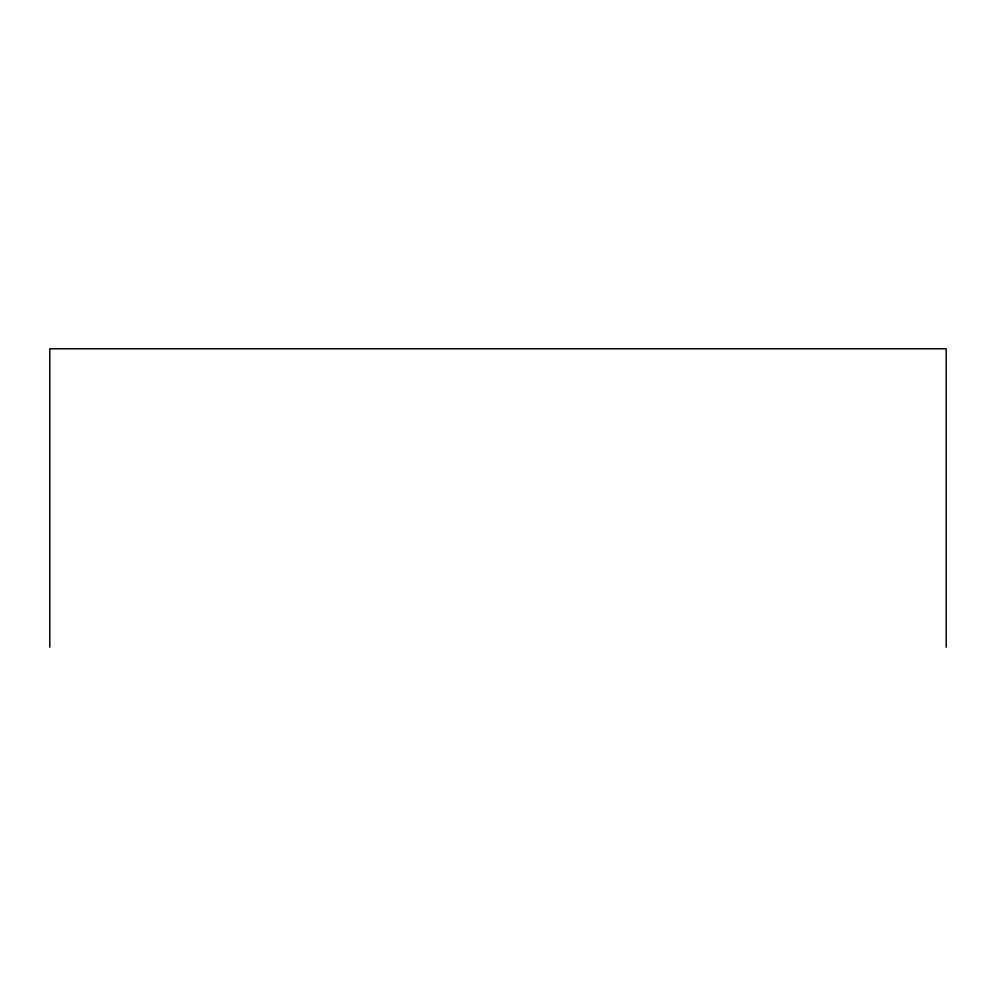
<?xml version="1.0" encoding="UTF-8"?>
<svg xmlns="http://www.w3.org/2000/svg" width="996" height="996" viewBox="0 0 996 996"><rect width="100%" height="100%" fill="white"/><g stroke="black" fill="none" stroke-linecap="round" stroke-linejoin="round"><path stroke-width="1.49" d="M946.2 647.226L946.2 348.774L49.8 348.774L49.8 647.226"/></g></svg>
